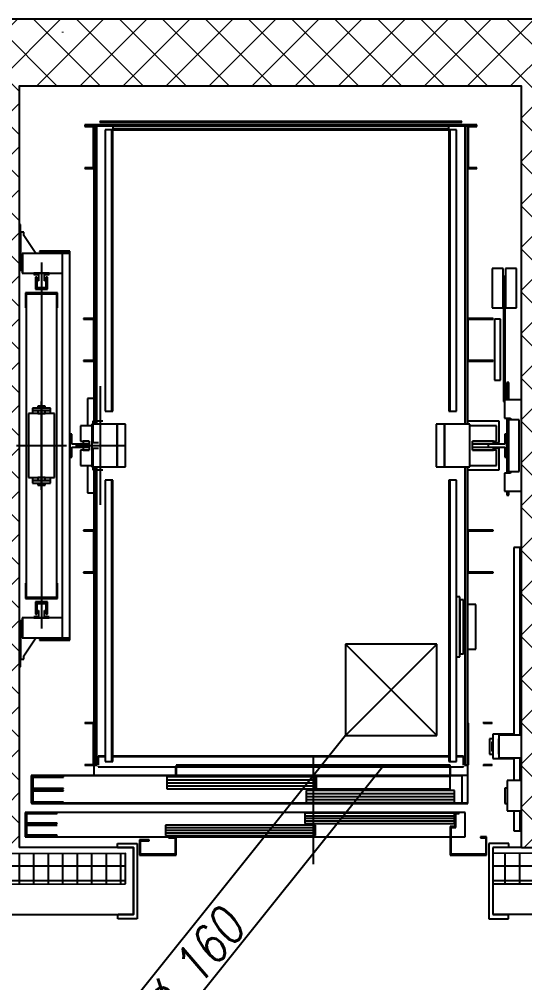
# Model space of a CAD drawing. Header units: millimetres. Extents: x 24747 to 137666, y -34589 to 43444.
# Drawn here: x 112247.5 to 112413.5, y 40323.9 to 40640.3 of the extents above; entities that cross this region are included whole.
import ezdxf

# ---------------------------------------------------------------- set-up
doc = ezdxf.new("R2010")
doc.units = ezdxf.units.MM
doc.header["$LTSCALE"] = 10
doc.linetypes.add('ACAD_ISO02W100', pattern=[15, 12, -3])
for name, color, linetype in [('EPC INTERRATO DEFINITIVO PILASTRI', 5, 'Continuous'), ('MR_MURATURA REI 120', 41, 'Continuous'), ('X_Ascensori', 6, 'Continuous'), ('X_LINEE SCARICO', 1, 'Continuous'), ('X_MURI', 3, 'Continuous')]:
    doc.layers.add(name, color=color, linetype=linetype)
doc.layers.add('EPC RETINI PIANO INTERRATO DEFINITIVO', color=4, linetype='Continuous', lineweight=0)
doc.styles.add('testo indicazioni', font='romans.shx', dxfattribs={"width": 0.8, "oblique": 10, "height": 17.5})

# ---------------------------------------------------------------- blocks, each defined once
blk = doc.blocks.new('A$C7C63278F')
at = {"layer": 'X_Ascensori'}
for p, q in [((42367.25, 21653.65, 0), (42367.25, 21653.25, 0)), ((42496.05, 21653.65, 0), (42367.25, 21653.65, 0)), ((42367.25, 21653.25, 0), (42367.25, 21653.05, 0)), ((42370.25, 21653.25, 0), (42367.25, 21653.25, 0)), ((42367.25, 21653.25, 0), (42496.05, 21653.25, 0)), ((42367.25, 21653.05, 0), (42370.05, 21653.05, 0)), ((42370.05, 21653.05, 0), (42370.05, 21639.45, 0)), ((42370.25, 21639.25, 0), (42370.25, 21653.25, 0)), ((42371.05, 21653.25, 0), (42370.25, 21653.25, 0)), ((42370.25, 21653.25, 0), (42370.25, 21590, 0)), ((42371.05, 21555.25, 0), (42371.05, 21653.25, 0)), ((42371.25, 21653.25, 0), (42371.05, 21653.25, 0)), ((42371.05, 21653.25, 0), (42371.05, 21555.25, 0)), ((42371.25, 21555.25, 0), (42371.25, 21653.25, 0)), ((42372.15, 21654.65, 0), (42372.15, 21654.45, 0)), ((42491.15, 21654.65, 0), (42372.15, 21654.65, 0)), ((42372.15, 21654.45, 0), (42491.15, 21654.45, 0)), ((42486.85, 21653.25, 0), (42376.45, 21653.25, 0)), ((42376.45, 21653.25, 0), (42376.45, 21652.25, 0)), ((42486.85, 21652.25, 0), (42486.85, 21653.25, 0)), ((42491.15, 21654.45, 0), (42491.15, 21654.65, 0)), ((42492.25, 21653.25, 0), (42492.05, 21653.25, 0)), ((42493.05, 21653.25, 0), (42492.25, 21653.25, 0)), ((42492.25, 21653.25, 0), (42492.25, 21555.25, 0)), ((42492.25, 21555.25, 0), (42492.25, 21653.25, 0)), ((42496.05, 21653.25, 0), (42493.05, 21653.25, 0)), ((42493.05, 21653.25, 0), (42493.05, 21639.25, 0)), ((42493.05, 21590, 0), (42493.05, 21653.25, 0)), ((42493.25, 21653.05, 0), (42496.05, 21653.05, 0)), ((42493.25, 21639.45, 0), (42493.25, 21653.05, 0)), ((42496.05, 21653.25, 0), (42496.05, 21653.65, 0)), ((42496.05, 21653.05, 0), (42496.05, 21653.25, 0)), ((42376.15, 21651.95, 0), (42373.95, 21651.95, 0)), ((42373.95, 21651.95, 0), (42373.95, 21559.55, 0)), ((42376.15, 21559.55, 0), (42376.15, 21651.95, 0)), ((42376.45, 21651.95, 0), (42376.15, 21651.95, 0)), ((42376.15, 21651.95, 0), (42376.15, 21559.55, 0)), ((42376.45, 21652.25, 0), (42486.85, 21652.25, 0)), ((42486.85, 21652.25, 0), (42376.45, 21652.25, 0)), ((42376.45, 21652.25, 0), (42376.45, 21651.95, 0)), ((42376.45, 21559.55, 0), (42376.45, 21651.95, 0)), ((42376.45, 21651.95, 0), (42486.85, 21651.95, 0)), ((42486.85, 21651.95, 0), (42486.85, 21652.25, 0)), ((42487.15, 21651.95, 0), (42486.85, 21651.95, 0)), ((42486.85, 21651.95, 0), (42486.85, 21559.55, 0)), ((42489.35, 21651.95, 0), (42487.15, 21651.95, 0)), ((42487.15, 21651.95, 0), (42487.15, 21559.55, 0)), ((42487.15, 21559.55, 0), (42487.15, 21651.95, 0)), ((42489.35, 21559.55, 0), (42489.35, 21651.95, 0)), ((42367.25, 21639.45, 0), (42367.25, 21639.25, 0)), ((42370.05, 21639.45, 0), (42367.25, 21639.45, 0)), ((42367.25, 21639.25, 0), (42370.25, 21639.25, 0)), ((42493.05, 21639.25, 0), (42496.05, 21639.25, 0)), ((42496.05, 21639.45, 0), (42493.25, 21639.45, 0)), ((42496.05, 21639.25, 0), (42496.05, 21639.45, 0)), ((42345.75, 21620.85, 0), (42345.75, 21605.85, 0)), ((42346.15, 21620.85, 0), (42345.75, 21620.85, 0)), ((42346.15, 21605.85, 0), (42346.15, 21620.85, 0)), ((42347.25, 21618.35, 0), (42346.15, 21618.35, 0)), ((42346.15, 21618.35, 0), (42346.15, 21605.85, 0)), ((42347.25, 21617.25, 0), (42347.25, 21618.35, 0)), ((42351.16, 21611.35, 0), (42347.25, 21617.25, 0)), ((42352.35, 21612.15, 0), (42352.35, 21611.95, 0)), ((42362.35, 21612.15, 0), (42352.35, 21612.15, 0)), ((42352.35, 21611.95, 0), (42362.15, 21611.95, 0)), ((42362.15, 21611.95, 0), (42362.15, 21611.35, 0)), ((42362.35, 21611.35, 0), (42362.35, 21612.15, 0)), ((42346.65, 21611.35, 0), (42346.65, 21604.85, 0)), ((42346.75, 21611.35, 0), (42346.65, 21611.35, 0)), ((42359.85, 21611.35, 0), (42346.75, 21611.35, 0)), ((42346.75, 21611.35, 0), (42346.75, 21604.85, 0)), ((42362.35, 21611.35, 0), (42359.85, 21611.35, 0)), ((42359.85, 21611.35, 0), (42359.85, 21485.15, 0)), ((42362.35, 21485.15, 0), (42362.35, 21611.35, 0)), ((42345.75, 21605.85, 0), (42346.15, 21605.85, 0)), ((42346.15, 21605.85, 0), (42346.65, 21605.85, 0)), ((42353.05, 21608.35, 0), (42353.05, 21488.15, 0)), ((42504.64, 21606.45, 0), (42501.04, 21606.45, 0)), ((42501.04, 21606.45, 0), (42501.04, 21593.45, 0)), ((42504.64, 21593.45, 0), (42504.64, 21606.45, 0)), ((42505.44, 21606.45, 0), (42505.44, 21593.45, 0)), ((42509.04, 21606.45, 0), (42505.44, 21606.45, 0)), ((42509.04, 21593.45, 0), (42509.04, 21606.45, 0)), ((42346.65, 21604.85, 0), (42346.75, 21604.85, 0)), ((42346.75, 21604.85, 0), (42359.85, 21604.85, 0)), ((42353.05, 21604.85, 0), (42350.55, 21604.85, 0)), ((42350.55, 21604.85, 0), (42350.55, 21604.5, 0)), ((42350.55, 21604.5, 0), (42352.05, 21604.5, 0)), ((42351.55, 21603.6, 0), (42351.05, 21603.6, 0)), ((42351.05, 21603.6, 0), (42351.05, 21599.6, 0)), ((42351.55, 21600.1, 0), (42351.55, 21603.6, 0)), ((42352.05, 21602.35, 0), (42351.55, 21602.35, 0)), ((42351.55, 21602.35, 0), (42351.55, 21600.1, 0)), ((42352.05, 21604.5, 0), (42352.05, 21602.35, 0)), ((42355.55, 21604.85, 0), (42353.05, 21604.85, 0)), ((42354.05, 21604.5, 0), (42355.55, 21604.5, 0)), ((42354.05, 21602.35, 0), (42354.05, 21604.5, 0)), ((42354.55, 21602.35, 0), (42354.05, 21602.35, 0)), ((42355.05, 21603.6, 0), (42354.55, 21603.6, 0)), ((42354.55, 21603.6, 0), (42354.55, 21600.1, 0)), ((42354.55, 21600.1, 0), (42354.55, 21602.35, 0)), ((42355.05, 21599.6, 0), (42355.05, 21603.6, 0)), ((42355.55, 21604.5, 0), (42355.55, 21604.85, 0)), ((42504.74, 21603.75, 0), (42504.74, 21562.75, 0)), ((42505.34, 21603.75, 0), (42504.74, 21603.75, 0)), ((42505.34, 21563.25, 0), (42505.34, 21603.75, 0)), ((42351.05, 21599.6, 0), (42355.05, 21599.6, 0)), ((42354.55, 21600.1, 0), (42351.55, 21600.1, 0)), ((42358.35, 21598.45, 0), (42347.75, 21598.45, 0)), ((42347.75, 21598.45, 0), (42347.75, 21593.45, 0)), ((42348.05, 21598.15, 0), (42358.05, 21598.15, 0)), ((42348.05, 21593.45, 0), (42348.05, 21598.15, 0)), ((42358.05, 21598.05, 0), (42348.05, 21598.05, 0)), ((42348.05, 21598.05, 0), (42348.05, 21498.45, 0)), ((42358.05, 21598.15, 0), (42358.05, 21593.45, 0)), ((42358.05, 21498.45, 0), (42358.05, 21598.05, 0)), ((42358.35, 21593.45, 0), (42358.35, 21598.45, 0)), ((42347.75, 21593.45, 0), (42348.05, 21593.45, 0)), ((42358.05, 21593.45, 0), (42358.35, 21593.45, 0)), ((42501.04, 21593.45, 0), (42504.64, 21593.45, 0)), ((42505.44, 21593.45, 0), (42509.04, 21593.45, 0)), ((42366.85, 21590, 0), (42366.85, 21589.8, 0)), ((42370.35, 21590, 0), (42366.85, 21590, 0)), ((42366.85, 21589.8, 0), (42370.15, 21589.8, 0)), ((42370.15, 21589.8, 0), (42370.15, 21576.2, 0)), ((42370.35, 21576, 0), (42370.35, 21590, 0)), ((42501.44, 21590, 0), (42492.95, 21590, 0)), ((42492.95, 21590, 0), (42492.95, 21576, 0)), ((42493.15, 21589.8, 0), (42501.44, 21589.8, 0)), ((42493.15, 21576.2, 0), (42493.15, 21589.8, 0)), ((42501.44, 21589.8, 0), (42501.44, 21590, 0)), ((42503.84, 21589.75, 0), (42501.84, 21589.75, 0)), ((42501.84, 21589.75, 0), (42501.84, 21588.99, 0)), ((42503.84, 21588.99, 0), (42503.84, 21589.75, 0)), ((42501.84, 21588.99, 0), (42501.84, 21586.82, 0)), ((42501.84, 21586.82, 0), (42501.84, 21583.58, 0)), ((42503.84, 21586.82, 0), (42503.84, 21588.99, 0)), ((42503.84, 21583.58, 0), (42503.84, 21586.82, 0)), ((42501.84, 21583.58, 0), (42501.84, 21579.75, 0)), ((42503.84, 21579.75, 0), (42503.84, 21583.58, 0)), ((42501.84, 21579.75, 0), (42501.84, 21575.92, 0)), ((42503.84, 21575.92, 0), (42503.84, 21579.75, 0)), ((42366.85, 21576.2, 0), (42366.85, 21576, 0)), ((42370.15, 21576.2, 0), (42366.85, 21576.2, 0)), ((42366.85, 21576, 0), (42370.35, 21576, 0)), ((42370.25, 21576, 0), (42370.25, 21555.25, 0)), ((42492.95, 21576, 0), (42501.44, 21576, 0)), ((42493.05, 21555.25, 0), (42493.05, 21576, 0)), ((42501.44, 21576.2, 0), (42493.15, 21576.2, 0)), ((42501.44, 21576, 0), (42501.44, 21576.2, 0)), ((42501.84, 21575.92, 0), (42501.84, 21572.68, 0)), ((42503.84, 21572.68, 0), (42503.84, 21575.92, 0)), ((42501.84, 21572.68, 0), (42501.84, 21570.51, 0)), ((42501.84, 21570.51, 0), (42501.84, 21569.75, 0)), ((42503.84, 21570.51, 0), (42503.84, 21572.68, 0)), ((42503.84, 21569.75, 0), (42503.84, 21570.51, 0)), ((42371.35, 21568.55, 0), (42371.25, 21568.55, 0)), ((42372.45, 21528.75, 0), (42372.45, 21567.75, 0)), ((42501.84, 21569.75, 0), (42503.84, 21569.75, 0)), ((42506.54, 21568.95, 0), (42505.94, 21568.95, 0)), ((42505.94, 21568.95, 0), (42505.94, 21563.25, 0)), ((42506.54, 21563.25, 0), (42506.54, 21568.95, 0)), ((42371.25, 21564.55, 0), (42371.35, 21564.55, 0)), ((42351.9, 21561.25, 0), (42351.8, 21561.25, 0)), ((42351.8, 21561.25, 0), (42351.8, 21560.55, 0)), ((42352.17, 21561.25, 0), (42351.9, 21561.25, 0)), ((42352.58, 21561.25, 0), (42352.17, 21561.25, 0)), ((42353.05, 21561.25, 0), (42352.58, 21561.25, 0)), ((42353.05, 21533.75, 0), (42353.05, 21562.75, 0)), ((42353.53, 21561.25, 0), (42353.05, 21561.25, 0)), ((42353.94, 21561.25, 0), (42353.53, 21561.25, 0)), ((42354.21, 21561.25, 0), (42353.94, 21561.25, 0)), ((42354.3, 21561.25, 0), (42354.21, 21561.25, 0)), ((42354.3, 21560.55, 0), (42354.3, 21561.25, 0)), ((42368.53, 21563.75, 0), (42368.2, 21563.75, 0)), ((42368.2, 21563.75, 0), (42368.2, 21554.75, 0)), ((42369.45, 21563.75, 0), (42368.53, 21563.75, 0)), ((42370.25, 21563.75, 0), (42369.45, 21563.75, 0)), ((42504.74, 21562.75, 0), (42505.14, 21562.75, 0)), ((42505.14, 21563.25, 0), (42505.14, 21557.25, 0)), ((42510.74, 21563.25, 0), (42505.14, 21563.25, 0)), ((42510.74, 21533.25, 0), (42510.74, 21563.25, 0)), ((42349.13, 21558.75, 0), (42348.8, 21558.75, 0)), ((42348.8, 21558.75, 0), (42348.8, 21537.75, 0)), ((42350.05, 21558.75, 0), (42349.13, 21558.75, 0)), ((42356.05, 21560.55, 0), (42350.05, 21560.55, 0)), ((42350.05, 21560.55, 0), (42350.05, 21559.75, 0)), ((42350.05, 21559.75, 0), (42356.05, 21559.75, 0)), ((42351.8, 21559.75, 0), (42350.05, 21559.75, 0)), ((42350.05, 21559.75, 0), (42350.05, 21558.75, 0)), ((42351.43, 21558.75, 0), (42350.05, 21558.75, 0)), ((42353.05, 21558.75, 0), (42351.43, 21558.75, 0)), ((42351.9, 21559.75, 0), (42351.8, 21559.75, 0)), ((42351.8, 21559.75, 0), (42351.8, 21558.75, 0)), ((42351.8, 21559.75, 0), (42351.8, 21558.75, 0)), ((42351.8, 21558.75, 0), (42351.9, 21558.75, 0)), ((42352.17, 21559.75, 0), (42351.9, 21559.75, 0)), ((42351.9, 21558.75, 0), (42352.17, 21558.75, 0)), ((42352.58, 21559.75, 0), (42352.17, 21559.75, 0)), ((42352.17, 21558.75, 0), (42352.58, 21558.75, 0)), ((42353.05, 21559.75, 0), (42352.58, 21559.75, 0)), ((42352.58, 21558.75, 0), (42353.05, 21558.75, 0)), ((42353.53, 21559.75, 0), (42353.05, 21559.75, 0)), ((42353.05, 21558.75, 0), (42353.53, 21558.75, 0)), ((42354.68, 21558.75, 0), (42353.05, 21558.75, 0)), ((42353.94, 21559.75, 0), (42353.53, 21559.75, 0)), ((42353.53, 21558.75, 0), (42353.94, 21558.75, 0)), ((42354.21, 21559.75, 0), (42353.94, 21559.75, 0)), ((42353.94, 21558.75, 0), (42354.21, 21558.75, 0)), ((42354.3, 21559.75, 0), (42354.21, 21559.75, 0)), ((42354.21, 21558.75, 0), (42354.3, 21558.75, 0)), ((42354.3, 21558.75, 0), (42354.3, 21559.75, 0)), ((42354.3, 21558.75, 0), (42354.3, 21559.75, 0)), ((42356.05, 21559.75, 0), (42354.3, 21559.75, 0)), ((42356.06, 21558.75, 0), (42354.68, 21558.75, 0)), ((42356.05, 21559.75, 0), (42356.05, 21560.55, 0)), ((42356.05, 21558.75, 0), (42356.05, 21559.75, 0)), ((42356.98, 21558.75, 0), (42356.06, 21558.75, 0)), ((42357.3, 21558.75, 0), (42356.98, 21558.75, 0)), ((42357.3, 21537.75, 0), (42357.3, 21558.75, 0)), ((42373.95, 21559.55, 0), (42376.15, 21559.55, 0)), ((42376.15, 21559.55, 0), (42376.45, 21559.55, 0)), ((42486.85, 21559.55, 0), (42487.15, 21559.55, 0)), ((42487.15, 21559.55, 0), (42489.35, 21559.55, 0)), ((42365.8, 21554.75, 0), (42365.8, 21549.75, 0)), ((42369.6, 21554.75, 0), (42365.8, 21554.75, 0)), ((42377.9, 21555.25, 0), (42369.6, 21555.25, 0)), ((42369.6, 21555.25, 0), (42369.6, 21541.25, 0)), ((42369.94, 21556.25, 0), (42369.94, 21549.25, 0)), ((42373.19, 21556.25, 0), (42369.94, 21556.25, 0)), ((42377.9, 21541.25, 0), (42377.9, 21555.25, 0)), ((42380.6, 21555.25, 0), (42377.9, 21555.25, 0)), ((42377.9, 21555.25, 0), (42377.9, 21541.25, 0)), ((42380.6, 21541.25, 0), (42380.6, 21555.25, 0)), ((42485.4, 21555.25, 0), (42482.7, 21555.25, 0)), ((42482.7, 21555.25, 0), (42482.7, 21541.25, 0)), ((42493.7, 21555.25, 0), (42485.4, 21555.25, 0)), ((42485.4, 21555.25, 0), (42485.4, 21541.25, 0)), ((42485.4, 21541.25, 0), (42485.4, 21555.25, 0)), ((42503.34, 21556.25, 0), (42493.05, 21556.25, 0)), ((42502.49, 21554.75, 0), (42493.69, 21554.75, 0)), ((42493.7, 21541.25, 0), (42493.7, 21555.25, 0)), ((42502.49, 21549.75, 0), (42502.49, 21554.75, 0)), ((42503.34, 21549.25, 0), (42503.34, 21556.25, 0)), ((42505.14, 21557.25, 0), (42507.14, 21557.25, 0)), ((42505.94, 21557.25, 0), (42505.94, 21556.75, 0)), ((42506.44, 21556.75, 0), (42505.94, 21556.75, 0)), ((42505.94, 21556.75, 0), (42505.94, 21552, 0)), ((42509.94, 21556.75, 0), (42506.44, 21556.75, 0)), ((42506.44, 21556.75, 0), (42506.44, 21539.75, 0)), ((42506.44, 21552, 0), (42506.44, 21556.75, 0)), ((42506.54, 21556.75, 0), (42506.54, 21557.25, 0)), ((42507.14, 21557.25, 0), (42507.14, 21556.75, 0)), ((42509.94, 21539.75, 0), (42509.94, 21556.75, 0)), ((42363.05, 21552, 0), (42362.35, 21552, 0)), ((42362.35, 21552, 0), (42362.35, 21544.5, 0)), ((42363.05, 21548.75, 0), (42363.05, 21552, 0)), ((42505.94, 21552, 0), (42505.24, 21552, 0)), ((42505.24, 21552, 0), (42505.24, 21548.75, 0)), ((42505.94, 21544.5, 0), (42505.94, 21552, 0)), ((42506.44, 21552, 0), (42505.94, 21552, 0)), ((42505.94, 21552, 0), (42505.94, 21544.5, 0)), ((42506.44, 21544.5, 0), (42506.44, 21552, 0)), ((42368.2, 21548.75, 0), (42363.05, 21548.75, 0)), ((42365.8, 21549.75, 0), (42368.7, 21549.75, 0)), ((42368.7, 21549.75, 0), (42366.75, 21549.75, 0)), ((42366.75, 21549.75, 0), (42366.75, 21548.85, 0)), ((42366.75, 21548.85, 0), (42368.7, 21548.85, 0)), ((42368.2, 21548.85, 0), (42368.2, 21547.65, 0)), ((42368.7, 21549.75, 0), (42368.7, 21546.75, 0)), ((42369.94, 21549.25, 0), (42371.74, 21549.25, 0)), ((42494.59, 21546.75, 0), (42494.59, 21549.75, 0)), ((42494.59, 21549.75, 0), (42502.49, 21549.75, 0)), ((42501.54, 21549.75, 0), (42494.59, 21549.75, 0)), ((42494.59, 21548.85, 0), (42501.54, 21548.85, 0)), ((42494.64, 21547.65, 0), (42494.64, 21548.85, 0)), ((42505.24, 21548.75, 0), (42499.74, 21548.75, 0)), ((42499.74, 21548.75, 0), (42499.74, 21547.75, 0)), ((42501.54, 21548.85, 0), (42501.54, 21549.75, 0)), ((42501.54, 21549.25, 0), (42503.34, 21549.25, 0)), ((42344.8, 21548.25, 0), (42361.3, 21548.25, 0)), ((42363.05, 21547.75, 0), (42368.2, 21547.75, 0)), ((42363.05, 21544.5, 0), (42363.05, 21547.75, 0)), ((42364.2, 21548.25, 0), (42380.7, 21548.25, 0)), ((42365.8, 21546.75, 0), (42365.8, 21541.75, 0)), ((42368.7, 21546.75, 0), (42365.8, 21546.75, 0)), ((42368.7, 21547.65, 0), (42366.75, 21547.65, 0)), ((42366.75, 21547.65, 0), (42366.75, 21546.75, 0)), ((42366.75, 21546.75, 0), (42368.7, 21546.75, 0)), ((42369.94, 21547.25, 0), (42369.94, 21540.25, 0)), ((42371.74, 21547.25, 0), (42369.94, 21547.25, 0)), ((42501.54, 21547.65, 0), (42494.59, 21547.65, 0)), ((42502.49, 21546.75, 0), (42494.59, 21546.75, 0)), ((42494.59, 21546.75, 0), (42501.54, 21546.75, 0)), ((42499.74, 21547.75, 0), (42505.24, 21547.75, 0)), ((42501.54, 21546.75, 0), (42501.54, 21547.65, 0)), ((42503.34, 21547.25, 0), (42501.54, 21547.25, 0)), ((42502.49, 21541.75, 0), (42502.49, 21546.75, 0)), ((42503.34, 21540.25, 0), (42503.34, 21547.25, 0)), ((42505.24, 21547.75, 0), (42505.24, 21544.5, 0)), ((42362.35, 21544.5, 0), (42363.05, 21544.5, 0)), ((42505.24, 21544.5, 0), (42505.94, 21544.5, 0)), ((42505.94, 21544.5, 0), (42505.94, 21539.75, 0)), ((42505.94, 21544.5, 0), (42506.44, 21544.5, 0)), ((42506.44, 21539.75, 0), (42506.44, 21544.5, 0)), ((42365.8, 21541.75, 0), (42369.6, 21541.75, 0)), ((42368.2, 21541.75, 0), (42368.2, 21532.75, 0)), ((42369.6, 21541.25, 0), (42377.9, 21541.25, 0)), ((42369.94, 21540.25, 0), (42373.19, 21540.25, 0)), ((42370.25, 21541.25, 0), (42370.25, 21520.5, 0)), ((42371.05, 21443.25, 0), (42371.05, 21541.25, 0)), ((42371.05, 21541.25, 0), (42371.05, 21443.25, 0)), ((42371.25, 21443.25, 0), (42371.25, 21541.25, 0)), ((42377.9, 21541.25, 0), (42380.6, 21541.25, 0)), ((42482.7, 21541.25, 0), (42485.4, 21541.25, 0)), ((42485.4, 21541.25, 0), (42493.7, 21541.25, 0)), ((42492.25, 21541.25, 0), (42492.25, 21443.25, 0)), ((42492.25, 21443.25, 0), (42492.25, 21541.25, 0)), ((42493.05, 21520.5, 0), (42493.05, 21541.25, 0)), ((42493.05, 21540.25, 0), (42503.34, 21540.25, 0)), ((42493.69, 21541.75, 0), (42502.49, 21541.75, 0)), ((42505.14, 21539.25, 0), (42505.14, 21533.25, 0)), ((42507.14, 21539.25, 0), (42505.14, 21539.25, 0)), ((42505.94, 21539.75, 0), (42506.44, 21539.75, 0)), ((42505.94, 21539.75, 0), (42505.94, 21539.25, 0)), ((42506.44, 21539.75, 0), (42509.94, 21539.75, 0)), ((42506.54, 21539.25, 0), (42506.54, 21539.75, 0)), ((42507.14, 21539.75, 0), (42507.14, 21539.25, 0)), ((42348.8, 21537.75, 0), (42349.13, 21537.75, 0)), ((42349.13, 21537.75, 0), (42350.05, 21537.75, 0)), ((42350.05, 21537.75, 0), (42351.43, 21537.75, 0)), ((42350.05, 21537.75, 0), (42350.05, 21536.75, 0)), ((42350.05, 21536.75, 0), (42351.8, 21536.75, 0)), ((42356.05, 21536.75, 0), (42350.05, 21536.75, 0)), ((42350.05, 21536.75, 0), (42350.05, 21535.95, 0)), ((42350.05, 21535.95, 0), (42356.05, 21535.95, 0)), ((42351.43, 21537.75, 0), (42353.05, 21537.75, 0)), ((42351.9, 21537.75, 0), (42351.8, 21537.75, 0)), ((42351.8, 21537.75, 0), (42351.8, 21536.75, 0)), ((42351.8, 21537.75, 0), (42351.8, 21536.75, 0)), ((42351.8, 21536.75, 0), (42351.9, 21536.75, 0)), ((42351.8, 21535.95, 0), (42351.8, 21535.25, 0)), ((42352.17, 21537.75, 0), (42351.9, 21537.75, 0)), ((42351.9, 21536.75, 0), (42352.17, 21536.75, 0)), ((42352.58, 21537.75, 0), (42352.17, 21537.75, 0)), ((42352.17, 21536.75, 0), (42352.58, 21536.75, 0)), ((42353.05, 21537.75, 0), (42352.58, 21537.75, 0)), ((42352.58, 21536.75, 0), (42353.05, 21536.75, 0)), ((42353.53, 21537.75, 0), (42353.05, 21537.75, 0)), ((42353.05, 21537.75, 0), (42354.68, 21537.75, 0)), ((42353.05, 21536.75, 0), (42353.53, 21536.75, 0)), ((42353.94, 21537.75, 0), (42353.53, 21537.75, 0)), ((42353.53, 21536.75, 0), (42353.94, 21536.75, 0)), ((42354.21, 21537.75, 0), (42353.94, 21537.75, 0)), ((42353.94, 21536.75, 0), (42354.21, 21536.75, 0)), ((42354.3, 21537.75, 0), (42354.21, 21537.75, 0)), ((42354.21, 21536.75, 0), (42354.3, 21536.75, 0)), ((42354.3, 21536.75, 0), (42354.3, 21537.75, 0)), ((42354.3, 21536.75, 0), (42354.3, 21537.75, 0)), ((42354.3, 21536.75, 0), (42356.05, 21536.75, 0)), ((42354.3, 21535.25, 0), (42354.3, 21535.95, 0)), ((42354.68, 21537.75, 0), (42356.06, 21537.75, 0)), ((42356.05, 21536.75, 0), (42356.05, 21537.75, 0)), ((42356.05, 21535.95, 0), (42356.05, 21536.75, 0)), ((42356.06, 21537.75, 0), (42356.98, 21537.75, 0)), ((42356.98, 21537.75, 0), (42357.3, 21537.75, 0)), ((42376.15, 21536.95, 0), (42373.95, 21536.95, 0)), ((42373.95, 21536.95, 0), (42373.95, 21444.55, 0)), ((42376.15, 21444.55, 0), (42376.15, 21536.95, 0)), ((42376.45, 21536.95, 0), (42376.15, 21536.95, 0)), ((42376.15, 21536.95, 0), (42376.15, 21444.55, 0)), ((42376.45, 21444.55, 0), (42376.45, 21536.95, 0)), ((42487.15, 21536.95, 0), (42486.85, 21536.95, 0)), ((42486.85, 21536.95, 0), (42486.85, 21444.55, 0)), ((42489.35, 21536.95, 0), (42487.15, 21536.95, 0)), ((42487.15, 21536.95, 0), (42487.15, 21444.55, 0)), ((42487.15, 21444.55, 0), (42487.15, 21536.95, 0)), ((42489.35, 21444.55, 0), (42489.35, 21536.95, 0)), ((42351.8, 21535.25, 0), (42351.9, 21535.25, 0)), ((42351.9, 21535.25, 0), (42352.17, 21535.25, 0)), ((42352.17, 21535.25, 0), (42352.58, 21535.25, 0)), ((42352.58, 21535.25, 0), (42353.05, 21535.25, 0)), ((42353.05, 21535.25, 0), (42353.53, 21535.25, 0)), ((42353.53, 21535.25, 0), (42353.94, 21535.25, 0)), ((42353.94, 21535.25, 0), (42354.21, 21535.25, 0)), ((42354.21, 21535.25, 0), (42354.3, 21535.25, 0)), ((42368.2, 21532.75, 0), (42368.53, 21532.75, 0)), ((42368.53, 21532.75, 0), (42369.45, 21532.75, 0)), ((42369.45, 21532.75, 0), (42370.25, 21532.75, 0)), ((42505.14, 21533.25, 0), (42510.74, 21533.25, 0)), ((42505.94, 21533.25, 0), (42505.94, 21531.95, 0)), ((42506.54, 21531.95, 0), (42506.54, 21533.25, 0)), ((42371.35, 21531.95, 0), (42371.25, 21531.95, 0)), ((42505.94, 21531.95, 0), (42506.54, 21531.95, 0)), ((42371.25, 21527.95, 0), (42371.35, 21527.95, 0)), ((42366.85, 21520.5, 0), (42366.85, 21520.3, 0)), ((42370.35, 21520.5, 0), (42366.85, 21520.5, 0)), ((42366.85, 21520.3, 0), (42370.15, 21520.3, 0)), ((42370.15, 21520.3, 0), (42370.15, 21506.7, 0)), ((42370.35, 21506.5, 0), (42370.35, 21520.5, 0)), ((42501.44, 21520.5, 0), (42492.95, 21520.5, 0)), ((42492.95, 21520.5, 0), (42492.95, 21506.5, 0)), ((42493.15, 21520.3, 0), (42501.44, 21520.3, 0)), ((42493.15, 21506.7, 0), (42493.15, 21520.3, 0)), ((42501.44, 21520.3, 0), (42501.44, 21520.5, 0)), ((42508.31, 21514.75, 0), (42508.24, 21514.75, 0)), ((42508.24, 21514.75, 0), (42508.24, 21453.2, 0)), ((42508.53, 21514.75, 0), (42508.31, 21514.75, 0)), ((42508.85, 21514.75, 0), (42508.53, 21514.75, 0)), ((42509.24, 21514.75, 0), (42508.85, 21514.75, 0)), ((42509.62, 21514.75, 0), (42509.24, 21514.75, 0)), ((42509.94, 21514.75, 0), (42509.62, 21514.75, 0)), ((42510.16, 21514.75, 0), (42509.94, 21514.75, 0)), ((42510.24, 21514.75, 0), (42510.16, 21514.75, 0)), ((42510.74, 21514.75, 0), (42510.24, 21514.75, 0)), ((42510.24, 21514.75, 0), (42510.24, 21453.2, 0)), ((42510.24, 21453.2, 0), (42510.24, 21514.75, 0)), ((42510.74, 21453.2, 0), (42510.74, 21514.75, 0)), ((42366.85, 21506.7, 0), (42366.85, 21506.5, 0)), ((42370.15, 21506.7, 0), (42366.85, 21506.7, 0)), ((42366.85, 21506.5, 0), (42370.35, 21506.5, 0)), ((42370.25, 21506.5, 0), (42370.25, 21443.25, 0)), ((42492.95, 21506.5, 0), (42501.44, 21506.5, 0)), ((42493.05, 21443.25, 0), (42493.05, 21506.5, 0)), ((42501.44, 21506.7, 0), (42493.15, 21506.7, 0)), ((42501.44, 21506.5, 0), (42501.44, 21506.7, 0)), ((42347.75, 21503.05, 0), (42347.75, 21498.05, 0)), ((42348.05, 21503.05, 0), (42347.75, 21503.05, 0)), ((42348.05, 21498.35, 0), (42348.05, 21503.05, 0)), ((42358.05, 21503.05, 0), (42358.05, 21498.35, 0)), ((42358.35, 21503.05, 0), (42358.05, 21503.05, 0)), ((42358.35, 21498.05, 0), (42358.35, 21503.05, 0)), ((42347.75, 21498.05, 0), (42358.35, 21498.05, 0)), ((42348.05, 21498.45, 0), (42358.05, 21498.45, 0)), ((42358.05, 21498.35, 0), (42348.05, 21498.35, 0)), ((42490.45, 21498.6, 0), (42489.35, 21498.6, 0)), ((42490.45, 21478.9, 0), (42490.45, 21498.6, 0)), ((42351.05, 21496.9, 0), (42351.05, 21492.9, 0)), ((42355.05, 21496.9, 0), (42351.05, 21496.9, 0)), ((42351.55, 21496.4, 0), (42351.55, 21494.15, 0)), ((42351.55, 21492.9, 0), (42351.55, 21496.4, 0)), ((42351.55, 21496.4, 0), (42354.55, 21496.4, 0)), ((42354.55, 21494.15, 0), (42354.55, 21496.4, 0)), ((42354.55, 21496.4, 0), (42354.55, 21492.9, 0)), ((42355.05, 21492.9, 0), (42355.05, 21496.9, 0)), ((42491.65, 21497.6, 0), (42490.45, 21497.6, 0)), ((42490.45, 21497.6, 0), (42490.45, 21479.9, 0)), ((42491.65, 21479.9, 0), (42491.65, 21497.6, 0)), ((42492.05, 21496.1, 0), (42491.95, 21496.1, 0)), ((42492.05, 21496.1, 0), (42491.95, 21496.1, 0)), ((42492.05, 21496.1, 0), (42491.95, 21496.1, 0)), ((42495.65, 21496.1, 0), (42493.05, 21496.1, 0)), ((42495.65, 21496.1, 0), (42493.05, 21496.1, 0)), ((42495.65, 21496.1, 0), (42493.05, 21496.1, 0)), ((42495.65, 21481.4, 0), (42495.65, 21496.1, 0)), ((42495.65, 21481.4, 0), (42495.65, 21496.1, 0)), ((42495.65, 21481.4, 0), (42495.65, 21496.1, 0)), ((42346.65, 21491.65, 0), (42346.65, 21485.15, 0)), ((42346.75, 21491.65, 0), (42346.65, 21491.65, 0)), ((42346.75, 21491.65, 0), (42346.75, 21485.15, 0)), ((42359.85, 21491.65, 0), (42346.75, 21491.65, 0)), ((42352.05, 21492, 0), (42350.55, 21492, 0)), ((42350.55, 21492, 0), (42350.55, 21491.65, 0)), ((42350.55, 21491.65, 0), (42353.05, 21491.65, 0)), ((42351.05, 21492.9, 0), (42351.55, 21492.9, 0)), ((42351.55, 21494.15, 0), (42352.05, 21494.15, 0)), ((42352.05, 21494.15, 0), (42352.05, 21492, 0)), ((42353.05, 21491.65, 0), (42355.55, 21491.65, 0)), ((42354.05, 21494.15, 0), (42354.55, 21494.15, 0)), ((42354.05, 21492, 0), (42354.05, 21494.15, 0)), ((42355.55, 21492, 0), (42354.05, 21492, 0)), ((42354.55, 21492.9, 0), (42355.05, 21492.9, 0)), ((42355.55, 21491.65, 0), (42355.55, 21492, 0)), ((42345.75, 21490.65, 0), (42345.75, 21475.65, 0)), ((42346.15, 21490.65, 0), (42345.75, 21490.65, 0)), ((42346.15, 21490.65, 0), (42346.15, 21478.15, 0)), ((42346.65, 21490.65, 0), (42346.15, 21490.65, 0)), ((42346.15, 21475.65, 0), (42346.15, 21490.65, 0)), ((42346.65, 21485.15, 0), (42346.75, 21485.15, 0)), ((42346.75, 21485.15, 0), (42359.85, 21485.15, 0)), ((42347.25, 21479.25, 0), (42351.16, 21485.15, 0)), ((42359.85, 21485.15, 0), (42362.35, 21485.15, 0)), ((42362.15, 21485.15, 0), (42362.15, 21484.55, 0)), ((42362.35, 21484.35, 0), (42362.35, 21485.15, 0)), ((42362.15, 21484.55, 0), (42352.35, 21484.55, 0)), ((42352.35, 21484.55, 0), (42352.35, 21484.35, 0)), ((42352.35, 21484.35, 0), (42362.35, 21484.35, 0)), ((42347.25, 21478.15, 0), (42347.25, 21479.25, 0)), ((42489.35, 21478.9, 0), (42490.45, 21478.9, 0)), ((42490.45, 21479.9, 0), (42491.65, 21479.9, 0)), ((42491.95, 21481.4, 0), (42492.05, 21481.4, 0)), ((42491.95, 21481.4, 0), (42492.05, 21481.4, 0)), ((42491.95, 21481.4, 0), (42492.05, 21481.4, 0)), ((42493.05, 21481.4, 0), (42495.65, 21481.4, 0)), ((42493.05, 21481.4, 0), (42495.65, 21481.4, 0)), ((42493.05, 21481.4, 0), (42495.65, 21481.4, 0)), ((42345.75, 21475.65, 0), (42346.15, 21475.65, 0)), ((42346.15, 21478.15, 0), (42347.25, 21478.15, 0)), ((42367.25, 21457.25, 0), (42367.25, 21457.05, 0)), ((42370.25, 21457.25, 0), (42367.25, 21457.25, 0)), ((42367.25, 21457.05, 0), (42370.05, 21457.05, 0)), ((42370.05, 21457.05, 0), (42370.05, 21443.45, 0)), ((42370.25, 21443.25, 0), (42370.25, 21457.25, 0)), ((42493.05, 21457.25, 0), (42493.05, 21443.25, 0)), ((42493.25, 21443.45, 0), (42493.25, 21457.05, 0)), ((42501.04, 21457.25, 0), (42498.04, 21457.25, 0)), ((42498.24, 21457.05, 0), (42501.04, 21457.05, 0)), ((42501.04, 21457.05, 0), (42501.04, 21457.25, 0)), ((42508.24, 21453.45, 0), (42501.24, 21453.45, 0)), ((42501.24, 21453.45, 0), (42501.24, 21445.45, 0)), ((42500.24, 21451.95, 0), (42500.24, 21451.76, 0)), ((42501.24, 21451.95, 0), (42500.24, 21451.95, 0)), ((42500.24, 21451.76, 0), (42500.24, 21451.22, 0)), ((42500.24, 21451.22, 0), (42500.24, 21450.41, 0)), ((42500.24, 21450.41, 0), (42500.24, 21449.45, 0)), ((42500.99, 21450.95, 0), (42500.99, 21450.84, 0)), ((42501.24, 21450.95, 0), (42500.99, 21450.95, 0)), ((42500.99, 21450.84, 0), (42500.99, 21450.51, 0)), ((42500.99, 21450.51, 0), (42500.99, 21450.02, 0)), ((42503.14, 21451.95, 0), (42503.14, 21451.76, 0)), ((42503.24, 21451.95, 0), (42503.14, 21451.95, 0)), ((42503.14, 21451.76, 0), (42503.14, 21451.22, 0)), ((42503.14, 21451.22, 0), (42503.14, 21450.41, 0)), ((42503.14, 21450.41, 0), (42503.14, 21449.45, 0)), ((42510.74, 21453.2, 0), (42503.24, 21453.2, 0)), ((42503.24, 21453.2, 0), (42503.24, 21445.7, 0)), ((42503.24, 21451.76, 0), (42503.24, 21451.95, 0)), ((42503.24, 21451.22, 0), (42503.24, 21451.76, 0)), ((42503.24, 21450.41, 0), (42503.24, 21451.22, 0)), ((42503.24, 21449.45, 0), (42503.24, 21450.41, 0)), ((42510.74, 21445.7, 0), (42510.74, 21453.2, 0)), ((42500.24, 21449.45, 0), (42500.24, 21448.49, 0)), ((42500.24, 21448.49, 0), (42500.24, 21447.68, 0)), ((42500.24, 21447.68, 0), (42500.24, 21447.14, 0)), ((42500.24, 21447.14, 0), (42500.24, 21446.95, 0)), ((42500.99, 21450.02, 0), (42500.99, 21449.45, 0)), ((42500.99, 21449.45, 0), (42500.99, 21448.88, 0)), ((42500.99, 21448.88, 0), (42500.99, 21448.39, 0)), ((42500.99, 21448.39, 0), (42500.99, 21448.07, 0)), ((42500.99, 21448.07, 0), (42500.99, 21447.95, 0)), ((42500.99, 21447.95, 0), (42501.24, 21447.95, 0)), ((42503.14, 21449.45, 0), (42503.14, 21448.49, 0)), ((42503.14, 21448.49, 0), (42503.14, 21447.68, 0)), ((42503.14, 21447.68, 0), (42503.14, 21447.14, 0)), ((42503.14, 21447.14, 0), (42503.14, 21446.95, 0)), ((42503.24, 21448.49, 0), (42503.24, 21449.45, 0)), ((42503.24, 21447.68, 0), (42503.24, 21448.49, 0)), ((42503.24, 21447.14, 0), (42503.24, 21447.68, 0)), ((42503.24, 21446.95, 0), (42503.24, 21447.14, 0)), ((42371.65, 21446.25, 0), (42371.65, 21446.1, 0)), ((42373.95, 21446.25, 0), (42371.65, 21446.25, 0)), ((42371.65, 21446.1, 0), (42371.65, 21443.25, 0)), ((42373.95, 21446.1, 0), (42371.65, 21446.1, 0)), ((42371.65, 21446.1, 0), (42373.95, 21446.1, 0)), ((42373.95, 21444.55, 0), (42376.15, 21444.55, 0)), ((42376.15, 21444.55, 0), (42376.45, 21444.55, 0)), ((42486.85, 21446.25, 0), (42376.45, 21446.25, 0)), ((42486.85, 21446.1, 0), (42376.45, 21446.1, 0)), ((42376.45, 21446.1, 0), (42486.85, 21446.1, 0)), ((42442.25, 21445.75, 0), (42442.25, 21410.75, 0)), ((42486.85, 21444.55, 0), (42487.15, 21444.55, 0)), ((42487.15, 21444.55, 0), (42489.35, 21444.55, 0)), ((42491.65, 21446.25, 0), (42489.35, 21446.25, 0)), ((42491.65, 21446.1, 0), (42489.35, 21446.1, 0)), ((42489.35, 21446.1, 0), (42491.65, 21446.1, 0)), ((42491.65, 21446.1, 0), (42491.65, 21446.25, 0)), ((42491.65, 21443.25, 0), (42491.65, 21446.1, 0)), ((42500.24, 21446.95, 0), (42501.24, 21446.95, 0)), ((42501.24, 21445.45, 0), (42508.24, 21445.45, 0)), ((42503.14, 21446.95, 0), (42503.24, 21446.95, 0)), ((42503.24, 21445.7, 0), (42510.74, 21445.7, 0)), ((42508.24, 21445.7, 0), (42508.24, 21438.25, 0)), ((42510.24, 21445.7, 0), (42510.24, 21438.25, 0)), ((42510.24, 21438.25, 0), (42510.24, 21445.7, 0)), ((42510.74, 21438.25, 0), (42510.74, 21445.7, 0)), ((42367.25, 21443.45, 0), (42367.25, 21443.25, 0)), ((42370.05, 21443.45, 0), (42367.25, 21443.45, 0)), ((42367.25, 21443.25, 0), (42370.25, 21443.25, 0)), ((42371.35, 21443.25, 0), (42370.25, 21443.25, 0)), ((42370.25, 21443.25, 0), (42370.25, 21439.75, 0)), ((42370.25, 21443.25, 0), (42371.05, 21443.25, 0)), ((42371.05, 21443.25, 0), (42371.25, 21443.25, 0)), ((42371.65, 21442.95, 0), (42371.65, 21442.75, 0)), ((42371.65, 21442.75, 0), (42491.65, 21442.75, 0)), ((42397.1, 21442.75, 0), (42397.1, 21439.6, 0)), ((42397.25, 21443.3, 0), (42397.25, 21443.15, 0)), ((42487.25, 21443.3, 0), (42397.25, 21443.3, 0)), ((42397.25, 21443.15, 0), (42397.25, 21439.8, 0)), ((42487.25, 21443.15, 0), (42397.25, 21443.15, 0)), ((42397.25, 21443.15, 0), (42487.25, 21443.15, 0)), ((42487.25, 21443.15, 0), (42487.25, 21443.3, 0)), ((42487.25, 21439.8, 0), (42487.25, 21443.15, 0)), ((42487.4, 21439.6, 0), (42487.4, 21442.75, 0)), ((42491.65, 21442.75, 0), (42491.65, 21442.95, 0)), ((42493.05, 21443.25, 0), (42491.95, 21443.25, 0)), ((42492.05, 21443.25, 0), (42492.25, 21443.25, 0)), ((42492.25, 21443.25, 0), (42493.05, 21443.25, 0)), ((42493.05, 21430.75, 0), (42493.05, 21443.25, 0)), ((42498.04, 21443.25, 0), (42501.04, 21443.25, 0)), ((42501.04, 21443.45, 0), (42498.24, 21443.45, 0)), ((42501.04, 21443.25, 0), (42501.04, 21443.45, 0)), ((42349.65, 21439.95, 0), (42349.65, 21430.95, 0)), ((42493.05, 21439.95, 0), (42349.65, 21439.95, 0)), ((42397.1, 21439.75, 0), (42349.75, 21439.75, 0)), ((42349.75, 21439.75, 0), (42349.75, 21430.75, 0)), ((42360.25, 21439.5, 0), (42350.25, 21439.5, 0)), ((42350.25, 21439.5, 0), (42350.25, 21435.5, 0)), ((42350.35, 21439.4, 0), (42360.25, 21439.4, 0)), ((42350.35, 21435.6, 0), (42350.35, 21439.4, 0)), ((42360.25, 21439.4, 0), (42360.25, 21439.5, 0)), ((42394.25, 21438.5, 0), (42443, 21438.5, 0)), ((42443, 21439.5, 0), (42394.26, 21439.5, 0)), ((42394.26, 21439.5, 0), (42394.26, 21435.5, 0)), ((42397.1, 21439.6, 0), (42443.25, 21439.6, 0)), ((42397.25, 21439.8, 0), (42487.25, 21439.8, 0)), ((42443, 21435.5, 0), (42443, 21439.5, 0)), ((42487.25, 21439.8, 0), (42443.25, 21439.8, 0)), ((42443.25, 21439.8, 0), (42443.25, 21439.65, 0)), ((42443.25, 21439.65, 0), (42487.25, 21439.65, 0)), ((42487.25, 21439.65, 0), (42443.25, 21439.65, 0)), ((42443.25, 21439.65, 0), (42443.25, 21435.45, 0)), ((42487.25, 21439.65, 0), (42487.25, 21439.8, 0)), ((42487.25, 21435.45, 0), (42487.25, 21439.65, 0)), ((42487.25, 21439.6, 0), (42487.4, 21439.6, 0)), ((42491.25, 21439.75, 0), (42487.4, 21439.75, 0)), ((42491.25, 21430.75, 0), (42491.25, 21439.75, 0)), ((42493.05, 21430.95, 0), (42493.05, 21439.95, 0)), ((42510.74, 21438.25, 0), (42505.99, 21438.25, 0)), ((42505.99, 21438.25, 0), (42505.99, 21428.25, 0)), ((42350.25, 21435.5, 0), (42360.25, 21435.5, 0)), ((42360.25, 21435, 0), (42350.25, 21435, 0)), ((42350.25, 21435, 0), (42350.25, 21431, 0)), ((42360.25, 21435.6, 0), (42350.35, 21435.6, 0)), ((42350.35, 21434.9, 0), (42360.25, 21434.9, 0)), ((42350.35, 21431.1, 0), (42350.35, 21434.9, 0)), ((42360.25, 21435.5, 0), (42360.25, 21435.6, 0)), ((42360.25, 21434.9, 0), (42360.25, 21435, 0)), ((42394.25, 21437.5, 0), (42443, 21437.5, 0)), ((42394.25, 21436.5, 0), (42443, 21436.5, 0)), ((42394.26, 21435.5, 0), (42443, 21435.5, 0)), ((42488.75, 21435, 0), (42440.01, 21435, 0)), ((42440.01, 21435, 0), (42440.01, 21431, 0)), ((42443.25, 21435.45, 0), (42487.25, 21435.45, 0)), ((42487.25, 21435.45, 0), (42443.25, 21435.45, 0)), ((42443.25, 21435.45, 0), (42443.25, 21435.3, 0)), ((42443.25, 21435.3, 0), (42487.25, 21435.3, 0)), ((42487.25, 21435.3, 0), (42487.25, 21435.45, 0)), ((42488.75, 21431, 0), (42488.75, 21435, 0)), ((42505.24, 21435.75, 0), (42505.24, 21435.56, 0)), ((42505.99, 21435.75, 0), (42505.24, 21435.75, 0)), ((42505.24, 21435.56, 0), (42505.24, 21435.02, 0)), ((42505.24, 21435.02, 0), (42505.24, 21434.21, 0)), ((42440, 21434, 0), (42488.75, 21434, 0)), ((42440, 21433, 0), (42488.75, 21433, 0)), ((42440, 21432, 0), (42488.75, 21432, 0)), ((42505.24, 21434.21, 0), (42505.24, 21433.25, 0)), ((42505.24, 21433.25, 0), (42505.24, 21432.29, 0)), ((42505.24, 21432.29, 0), (42505.24, 21431.48, 0)), ((42505.24, 21431.48, 0), (42505.24, 21430.94, 0)), ((42349.65, 21430.95, 0), (42493.05, 21430.95, 0)), ((42349.75, 21430.75, 0), (42491.25, 21430.75, 0)), ((42350.25, 21431, 0), (42360.25, 21431, 0)), ((42360.25, 21431.1, 0), (42350.35, 21431.1, 0)), ((42360.25, 21431, 0), (42360.25, 21431.1, 0)), ((42440.01, 21431, 0), (42488.75, 21431, 0)), ((42491.25, 21430.75, 0), (42493.05, 21430.75, 0)), ((42505.24, 21430.94, 0), (42505.24, 21430.75, 0)), ((42505.24, 21430.75, 0), (42505.99, 21430.75, 0)), ((42505.99, 21428.25, 0), (42510.74, 21428.25, 0)), ((42508.24, 21428.25, 0), (42508.24, 21421.75, 0)), ((42510.24, 21428.25, 0), (42510.24, 21421.75, 0)), ((42510.24, 21421.75, 0), (42510.24, 21428.25, 0)), ((42510.74, 21421.75, 0), (42510.74, 21428.25, 0)), ((42488.85, 21427.75, 0), (42347.65, 21427.75, 0)), ((42347.65, 21427.75, 0), (42347.65, 21419.75, 0)), ((42358.15, 21427.55, 0), (42348.15, 21427.55, 0)), ((42348.15, 21427.55, 0), (42348.15, 21424.15, 0)), ((42348.25, 21427.45, 0), (42358.15, 21427.45, 0)), ((42348.25, 21424.25, 0), (42348.25, 21427.45, 0)), ((42358.15, 21427.45, 0), (42358.15, 21427.55, 0)), ((42439.5, 21426.7, 0), (42488.75, 21426.7, 0)), ((42439.5, 21425.85, 0), (42488.75, 21425.85, 0)), ((42439.5, 21425, 0), (42488.75, 21425, 0)), ((42488.75, 21427.55, 0), (42439.51, 21427.55, 0)), ((42439.51, 21427.55, 0), (42439.51, 21424.15, 0)), ((42488.75, 21424.15, 0), (42488.75, 21427.55, 0)), ((42490.25, 21427.75, 0), (42488.85, 21427.75, 0)), ((42488.85, 21427.75, 0), (42488.85, 21423.15, 0)), ((42489.15, 21427.45, 0), (42490.25, 21427.45, 0)), ((42489.15, 21422.85, 0), (42489.15, 21427.45, 0)), ((42492.25, 21427.75, 0), (42490.25, 21427.75, 0)), ((42490.25, 21427.45, 0), (42490.25, 21427.75, 0)), ((42492.25, 21419.75, 0), (42492.25, 21427.75, 0)), ((42348.15, 21424.15, 0), (42358.15, 21424.15, 0)), ((42358.15, 21423.65, 0), (42348.15, 21423.65, 0)), ((42348.15, 21423.65, 0), (42348.15, 21420.25, 0)), ((42358.15, 21424.25, 0), (42348.25, 21424.25, 0)), ((42348.25, 21423.55, 0), (42358.15, 21423.55, 0)), ((42348.25, 21420.35, 0), (42348.25, 21423.55, 0)), ((42358.15, 21424.15, 0), (42358.15, 21424.25, 0)), ((42358.15, 21423.55, 0), (42358.15, 21423.65, 0)), ((42393.75, 21422.8, 0), (42443, 21422.8, 0)), ((42393.75, 21421.95, 0), (42443, 21421.95, 0)), ((42443, 21423.65, 0), (42393.76, 21423.65, 0)), ((42393.76, 21423.65, 0), (42393.76, 21420.25, 0)), ((42439.51, 21424.15, 0), (42488.75, 21424.15, 0)), ((42443, 21420.25, 0), (42443, 21423.65, 0)), ((42487.25, 21423.15, 0), (42487.25, 21413.75, 0)), ((42488.85, 21423.15, 0), (42487.25, 21423.15, 0)), ((42487.55, 21414.05, 0), (42487.55, 21422.85, 0)), ((42487.55, 21422.85, 0), (42489.15, 21422.85, 0)), ((42508.24, 21421.75, 0), (42508.31, 21421.75, 0)), ((42508.31, 21421.75, 0), (42508.53, 21421.75, 0)), ((42508.53, 21421.75, 0), (42508.85, 21421.75, 0)), ((42508.85, 21421.75, 0), (42509.24, 21421.75, 0)), ((42509.24, 21421.75, 0), (42509.62, 21421.75, 0)), ((42509.62, 21421.75, 0), (42509.94, 21421.75, 0)), ((42509.94, 21421.75, 0), (42510.16, 21421.75, 0)), ((42510.16, 21421.75, 0), (42510.24, 21421.75, 0)), ((42510.24, 21421.75, 0), (42510.74, 21421.75, 0)), ((42347.65, 21419.75, 0), (42487.25, 21419.75, 0)), ((42348.15, 21420.25, 0), (42358.15, 21420.25, 0)), ((42358.15, 21420.35, 0), (42348.25, 21420.35, 0)), ((42358.15, 21420.25, 0), (42358.15, 21420.35, 0)), ((42385.25, 21418.75, 0), (42385.25, 21413.75, 0)), ((42388.45, 21418.75, 0), (42385.25, 21418.75, 0)), ((42388.45, 21418.45, 0), (42388.45, 21418.75, 0)), ((42393.75, 21421.1, 0), (42443, 21421.1, 0)), ((42393.76, 21420.25, 0), (42443, 21420.25, 0)), ((42397.25, 21419.75, 0), (42394.75, 21419.75, 0)), ((42394.75, 21419.75, 0), (42394.75, 21419.45, 0)), ((42394.75, 21419.45, 0), (42396.95, 21419.45, 0)), ((42396.95, 21419.45, 0), (42396.95, 21414.05, 0)), ((42397.25, 21413.75, 0), (42397.25, 21419.75, 0)), ((42487.55, 21419.75, 0), (42492.25, 21419.75, 0)), ((42499.25, 21419.75, 0), (42497.25, 21419.75, 0)), ((42497.25, 21419.75, 0), (42497.25, 21419.45, 0)), ((42497.25, 21419.45, 0), (42498.95, 21419.45, 0)), ((42498.95, 21419.45, 0), (42498.95, 21414.05, 0)), ((42499.25, 21413.75, 0), (42499.25, 21419.75, 0)), ((42377.98, 21416.27, 0), (42377.98, 21417.61, 0)), ((42377.98, 21417.61, 0), (42384.49, 21417.61, 0)), ((42377.98, 21416.27, 0), (42383.25, 21416.27, 0)), ((42383.25, 21416.27, 0), (42383.25, 21394.27, 0)), ((42384.49, 21417.61, 0), (42384.49, 21392.81, 0)), ((42385.55, 21414.05, 0), (42385.55, 21418.45, 0)), ((42385.55, 21418.45, 0), (42388.45, 21418.45, 0)), ((42506.53, 21417.61, 0), (42500.01, 21417.61, 0)), ((42500.01, 21417.61, 0), (42500.01, 21392.81, 0)), ((42506.53, 21416.27, 0), (42501.25, 21416.27, 0)), ((42501.25, 21416.27, 0), (42501.25, 21394.27, 0)), ((42506.53, 21416.27, 0), (42506.53, 21417.61, 0)), ((42385.25, 21413.75, 0), (42397.25, 21413.75, 0)), ((42396.95, 21414.05, 0), (42385.55, 21414.05, 0)), ((42487.25, 21413.75, 0), (42499.25, 21413.75, 0)), ((42498.95, 21414.05, 0), (42487.55, 21414.05, 0)), ((42378.1, 21392.81, 0), (42378.1, 21394.27, 0)), ((42383.25, 21394.27, 0), (42378.2, 21394.27, 0)), ((42501.25, 21394.27, 0), (42506.3, 21394.27, 0)), ((42506.41, 21392.81, 0), (42506.41, 21394.27, 0)), ((42384.49, 21392.81, 0), (42378.1, 21392.81, 0)), ((42500.01, 21392.81, 0), (42506.41, 21392.81, 0))]:
    blk.add_line(p, q, dxfattribs=at)

msp = doc.modelspace()

# ---------------------------------------------------------------- hatches: boundary and pattern name
at = {"layer": 'EPC RETINI PIANO INTERRATO DEFINITIVO'}
h = msp.add_hatch(dxfattribs=at)
h.set_pattern_fill('_USER', color=256, scale=10, angle=45, style=0, double=1, pattern_type=0)
h.set_pattern_definition([(45, (157624.513, 6383.593), (-7.0710678, 7.0710678), []), (135, (157624.513, 6383.593), (-7.0710678, -7.0710678), [])])
h.paths.add_polyline_path([(112614.44393, 40635.3609), (112614.44378, 40640.32093), (112419.94807, 40640.32093), (112225.45743, 40640.32093), (112225.45743, 40635.33162), (112225.45222, 40635.33162), (112225.44438, 40368.30263), (112247.44438, 40368.30263), (112247.45176, 40618.32093), (112412.45176, 40618.32093), (112412.44438, 40368.30263), (112419.94807, 40368.30263), (112427.45176, 40368.30263), (112427.44438, 40618.32093), (112592.44439, 40618.32093), (112592.45176, 40368.30263), (112614.45176, 40368.30263)])
at = {"layer": 'MR_MURATURA REI 120'}
h = msp.add_hatch(dxfattribs=at)
h.set_pattern_fill('NET', color=256, scale=1.5, angle=180, style=0)
h.set_pattern_definition([(7e-15, (116628.996, 70604.1366), (6e-16, -4.7625), []), (270, (116628.996, 70604.1366), (-4.7625, -9e-16), [])])
h.paths.add_polyline_path([(112282.39908, 40356.3796), (112282.39908, 40366.3796), (112119.30788, 40366.16058), (112119.30788, 40356.15903)])
h = msp.add_hatch(dxfattribs=at)
h.set_pattern_fill('NET', color=256, scale=1.5, angle=180, style=0)
h.set_pattern_definition([(180, (108063.6785, 70604.1366), (-6e-16, -4.7625), []), (270, (108063.6785, 70604.1366), (4.7625, -9e-16), [])])
h.paths.add_polyline_path([(112402.9654, 40356.36251), (112402.9654, 40366.36251), (112436.93075, 40366.33079), (112436.93075, 40356.33079)])

# ---------------------------------------------------------------- linework, layer by layer
at = {"layer": 'EPC INTERRATO DEFINITIVO PILASTRI'}
for p, q in [((112419.94807, 40640.32093, 0), (112225.45743, 40640.32093, 0)), ((112419.94807, 40640.32093, 0), (112225.45743, 40640.32093, 0)), ((112411.43304, 40640.32093, 0), (112225.45743, 40640.32093, 0)), ((112411.43304, 40640.32093, 0), (112225.45743, 40640.32093, 0)), ((112412.44438, 40368.30263, 0), (112412.45176, 40618.32093, 0)), ((112412.44438, 40368.30263, 0), (112412.45176, 40618.32093, 0)), ((112412.44438, 40368.30263, 0), (112419.94807, 40368.30263, 0)), ((112412.44438, 40368.30263, 0), (112419.94807, 40368.30263, 0))]:
    msp.add_line(p, q, dxfattribs=at)
at = {"layer": 'MR_MURATURA REI 120', "elevation": 0}
for points in [[(112282.39908, 40356.3796), (112282.39908, 40356.3796), (112282.39908, 40366.3796), (112119.30788, 40366.16058), (112119.30788, 40356.15903), (112282.39908, 40356.3796)], [(112436.92738, 40356.4044), (112436.92738, 40356.4044), (112436.93075, 40366.4044), (112402.9654, 40366.33079), (112402.9654, 40356.33079), (112436.92738, 40356.4044)]]:
    msp.add_lwpolyline(points, dxfattribs=at)
at = {"layer": 'X_Ascensori'}
msp.add_line((112261.80803, 40635.95293, 0), (112261.80803, 40636.15293, 0), dxfattribs=at)
at = {"layer": 'X_LINEE SCARICO', "linetype": 'ACAD_ISO02W100', "ltscale": 4}
for p, q in [((112384.59721, 40435.12115), (112354.59721, 40405.12115)), ((112354.59721, 40435.12115), (112384.59721, 40405.12115)), ((112354.59721, 40405.12115), (112254.82757, 40280.561)), ((112367.08517, 40395.1186), (112268.62353, 40272.19146))]:
    msp.add_line(p, q, dxfattribs=at)
msp.add_lwpolyline([(112354.59721, 40405.12115), (112384.59721, 40405.12115), (112384.59721, 40435.12115), (112354.59721, 40435.12115)], close=True, dxfattribs=at)
at = {"layer": 'X_MURI'}
for p, q in [((112408.23801, 40368.31971, 0), (112402.9654, 40368.31971, 0)), ((112402.9654, 40368.31971, 0), (112402.9654, 40346.32093, 0)), ((112412.44438, 40368.30263, 0), (112407.93075, 40368.30261, 0)), ((112436.93075, 40346.32093, 0), (112402.9654, 40346.32093, 0))]:
    msp.add_line(p, q, dxfattribs=at)
at = {"layer": 'X_MURI', "ltscale": 30}
msp.add_line((112118.37262, 40346.32117, 0), (112284.63321, 40346.31971, 0), dxfattribs=at)
at = {"layer": 'X_MURI', "elevation": 0}
for points in [[(112412.44438, 40368.30263), (112412.45176, 40618.32093), (112247.45176, 40618.3258), (112247.4654, 40368.30263)], [(112279.91543, 40346.31971), (112284.9654, 40346.31971), (112284.9654, 40368.31971), (112247.4654, 40368.31971)]]:
    msp.add_lwpolyline(points, dxfattribs=at)

# ---------------------------------------------------------------- block references
at = {"layer": 'X_Ascensori'}
msp.add_blockref('A$C7C63278F', (69901.71182, 18952.05157), dxfattribs=at)

# ---------------------------------------------------------------- texts
at = {"layer": 'X_LINEE SCARICO', "insert": (112322.38232, 40341.50632, 0), "char_height": 12.25, "width": 163.1593674, "attachment_point": 9, "rotation": 50.299728, "style": 'testo indicazioni'}
msp.add_mtext('{\\Fromans|c238;%%C }160', dxfattribs=at)

doc.saveas('drawing.dxf')
